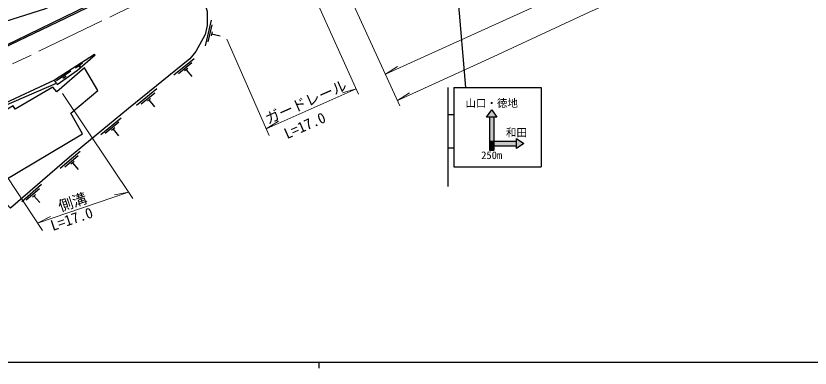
# Model space of a CAD drawing. Units: millimetres at full size, sheet at 1:1000; details may follow other scales. Extents: x 40000 to 680000, y 20000 to 380000.
# Drawn here: x 116056 to 252257, y 204000 to 264298 of the extents above; entities that cross this region are included whole.
import ezdxf
from ezdxf.enums import TextEntityAlignment as Align

# ---------------------------------------------------------------- set-up
doc = ezdxf.new("R2010")
doc.units = ezdxf.units.MM
doc.header["$LTSCALE"] = 1000
doc.linetypes.add('CHAIN', pattern=[18.5, 12, -1.5, 3.5, -1.5])
for name, color, linetype, lineweight in [('M-BGD', 7, 'Continuous', 25), ('M-BMK', 2, 'CHAIN', 13), ('M-STR-HTXT', 7, 'Continuous', 13), ('M-STR-STRC', 7, 'Continuous', 25), ('M-TTL-BAND', 7, 'Continuous', 25)]:
    doc.layers.add(name, color=color, linetype=linetype, lineweight=lineweight)
doc.styles.add('ＭＳ ゴシック', font='')
doc.styles.get('ＭＳ ゴシック').set_extended_font_data('MS Gothic')

msp = doc.modelspace()

# ---------------------------------------------------------------- hatches: boundary and pattern name
at = {"layer": 'M-STR-STRC'}
for points in [[(197649, 248203), (198524, 246953), (198024, 246953), (197274, 246953), (196774, 246953)], [(197274, 246953), (198024, 246953), (198024, 242828), (197274, 242828)], [(197274, 242078), (197274, 242828), (198024, 242828), (198024, 242078)], [(197274, 242078), (197274, 242828), (198024, 242828), (198024, 242078)], [(198024, 242828), (201899, 242828), (201899, 242078), (198024, 242078)], [(201899, 242828), (201899, 243328), (203149, 242453), (201899, 241578), (201899, 242078)], [(197274, 241303), (197274, 242078), (198024, 242078), (198024, 241303)]]:
    msp.add_hatch(color=256, dxfattribs=at).paths.add_polyline_path(points)

# ---------------------------------------------------------------- linework, layer by layer
at = {"layer": 'M-BGD'}
for p, q in [((149559, 263558), (148507, 259183)), ((149675, 262759), (148974, 259842)), ((149698, 261571), (149535, 260890)), ((149616, 261230), (151075, 260880)), ((127496, 256197), (126270, 255332)), ((146641, 256972), (143143, 254141)), ((146247, 256267), (143915, 254380)), ((125470, 254857), (122999, 253156)), ((127112, 255743), (126826, 255541)), ((126969, 255642), (127112, 255439)), ((145542, 255310), (144998, 254870)), ((145270, 255090), (146213, 253924)), ((124693, 253958), (124117, 253561)), ((124405, 253759), (124546, 253555)), ((140249, 251799), (136751, 248968)), ((139855, 251094), (137523, 249207)), ((139150, 250137), (138606, 249697)), ((138878, 249917), (139821, 248751)), ((134083, 246788), (130608, 243929)), ((133695, 246080), (131378, 244174)), ((132997, 245117), (132457, 244673)), ((132727, 244895), (133680, 243737)), ((127083, 241085), (123670, 238152)), ((126709, 240369), (124434, 238414)), ((126033, 239392), (125502, 238936)), ((125767, 239164), (126745, 238026)), ((120476, 235408), (117063, 232475)), ((120102, 234692), (117827, 232737)), ((119426, 233715), (118895, 233259)), ((119160, 233487), (120138, 232349))]:
    msp.add_line(p, q, dxfattribs=at)
for points in [[(73975, 244292), (77334, 246683), (82388, 249641), (84755, 251163), (90828, 254355), (96803, 257759), (107250, 261187), (121178, 265580), (143858, 276209), (177728, 292188), (200845, 303255), (213879, 310817), (217907, 313125), (222063, 314977), (233002, 320108), (251208, 328696), (253921, 329755)], [(76225, 241072), (88617, 246927), (102188, 253434), (116250, 260204), (138421, 271005), (154012, 278599), (164357, 283670), (173571, 288040), (203301, 302109), (212334, 306408), (219526, 309800), (228634, 315799), (241739, 321922), (252059, 326731), (254248, 327637)], [(254327, 322599), (249492, 321866), (245148, 320919), (239810, 319532), (236005, 318245), (230713, 316274), (228556, 315342), (219676, 309628), (206487, 303353), (179066, 290400), (160332, 281382), (144393, 273554), (124489, 263830), (109660, 256771), (91322, 247894), (76439, 240766)], [(148186, 267519), (148885, 265037), (148885, 262659), (148508, 261091), (146933, 258219), (145882, 256930), (135375, 248427), (125274, 240118), (115131, 231403), (112676, 233934), (110751, 238541), (109779, 240243)], [(122995, 252760), (123119, 252551), (126617, 255013), (129660, 257633), (129565, 257702), (122667, 253295)], [(108432, 246485), (122995, 252760), (122667, 253295), (113361, 248983), (108266, 246836)]]:
    msp.add_lwpolyline(points, dxfattribs=at)
msp.add_lwpolyline([(108411, 244753), (113747, 235965), (127455, 244123), (125486, 247640), (130130, 251541), (127841, 255413), (123076, 251320), (122395, 252112), (115951, 248324), (115614, 248897)], close=True, dxfattribs=at)
at = {"layer": 'M-BMK'}
msp.add_lwpolyline([(78289, 238119), (103341, 250202), (133515, 264760), (154187, 274627), (168068, 281216), (194429, 293956), (212155, 302343), (218290, 304889), (220744, 305878), (230578, 309645), (239575, 312611), (246731, 314393), (255001, 315928)], dxfattribs=at)
at = {"layer": 'M-STR-HTXT'}
for p, q in [((172192, 270124), (181917, 248899)), ((167189, 267829), (174794, 250927)), ((152214, 260311), (159498, 243810)), ((179419, 254351), (181495, 255662)), ((124064, 251001), (136084, 233033)), ((174408, 251784), (158983, 244975)), ((174408, 251784), (172046, 251115)), ((181496, 249818), (183566, 251138)), ((158983, 244975), (161069, 246269)), ((109757, 243940), (120629, 227552)), ((119777, 228837), (135360, 234116)), ((135360, 234116), (132947, 233660)), ((119777, 228837), (121970, 229941))]:
    msp.add_line(p, q, dxfattribs=at)
for points in [[(179419, 254351), (207423, 266983), (214301, 270238), (221744, 273582), (227148, 276048), (230587, 277398), (234442, 278626), (239533, 280139), (245419, 281358), (251418, 282359), (257775, 283125), (265787, 283519), (269349, 283653), (275908, 283385), (282055, 282835), (288801, 281736)], [(181496, 249818), (197143, 256955), (214250, 264882), (227010, 270667), (229868, 272048), (233175, 273193), (240544, 275259), (245218, 276335), (250695, 277246), (258392, 278166), (267924, 278671), (272517, 278567), (279854, 278073), (284816, 277511), (288109, 276891)]]:
    msp.add_lwpolyline(points, dxfattribs=at)
at = {"layer": 'M-STR-STRC'}
for p, q in [((190187, 287072), (193162, 252068)), ((190149, 252068), (190149, 235068)), ((191149, 252068), (206149, 252068)), ((191149, 252068), (191149, 238468)), ((206149, 252068), (206149, 238468)), ((196774, 246953), (197649, 248203)), ((197649, 248203), (198524, 246953)), ((190149, 247443), (191149, 247443)), ((198524, 246953), (196774, 246953)), ((197274, 246953), (197274, 241303)), ((198024, 246953), (198024, 241303)), ((197274, 242828), (201899, 242828)), ((201899, 241578), (201899, 243328)), ((201899, 243328), (203149, 242453)), ((203149, 242453), (201899, 241578)), ((190149, 241693), (191149, 241693)), ((197274, 242078), (201899, 242078)), ((197274, 241303), (198024, 241303)), ((191149, 238468), (206149, 238468))]:
    msp.add_line(p, q, dxfattribs=at)
at = {"layer": 'M-TTL-BAND'}
for p, q in [((40000, 205000), (579000, 205000)), ((168000, 205000), (168000, 204000))]:
    msp.add_line(p, q, dxfattribs=at)

# ---------------------------------------------------------------- texts
at = {"layer": 'M-STR-HTXT', "style": 'ＭＳ ゴシック'}
for s, rotation, p in [('ガードレール', 23.818, (159515, 245210)), ('L=17.0', 23.818, (162773, 242680)), ('側溝', 18.715, (123887, 230229)), ('L=17.0', 18.715, (122546, 226933))]:
    msp.add_text(s, height=1833, rotation=rotation, dxfattribs=at).set_placement(p, align=Align.BOTTOM_LEFT)
at = {"layer": 'M-STR-STRC', "style": 'ＭＳ ゴシック'}
msp.add_text('山口・徳地', height=1320, dxfattribs=at).set_placement((197649, 248303), align=Align.BOTTOM_CENTER)
msp.add_text('和田', height=1320, dxfattribs=at).set_placement((201899, 244328), align=Align.MIDDLE_CENTER)
msp.add_text('250m', height=1320, dxfattribs=at).set_placement((197649, 241103), align=Align.TOP_CENTER)

doc.saveas('drawing.dxf')
